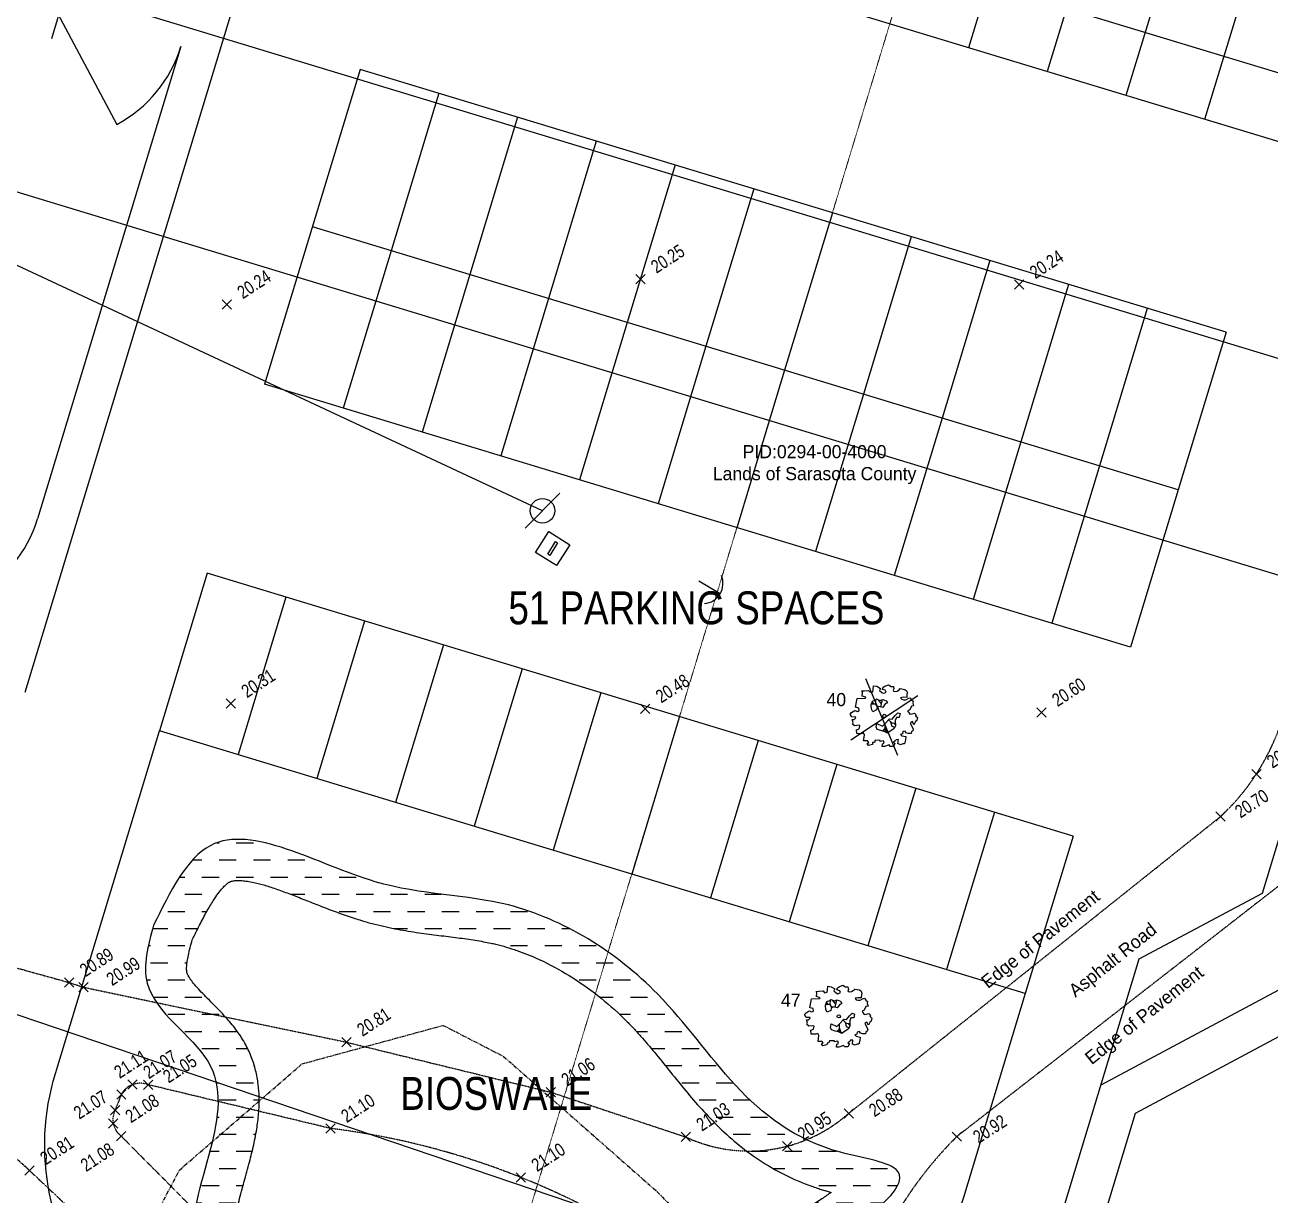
# Model space of a CAD drawing. Header units: inches. Extents: x -625442 to 34963, y -27993 to 66986.
# Drawn here: x -457358 to -455542, y 29336 to 31043 of the extents above; entities that cross this region are included whole.
import ezdxf
from ezdxf.enums import TextEntityAlignment as Align

# ---------------------------------------------------------------- set-up
doc = ezdxf.new("R2010")
doc.units = ezdxf.units.IN
doc.header["$LTSCALE"] = 0.5
doc.header["$MEASUREMENT"] = 0
for name, pattern in [('CENTERX2', [4, 2.5, -0.5, 0.5, -0.5]), ('DASHED2', [0.375, 0.25, -0.125]), ('PHANTOM', [20, 10, -2, 2, -2, 2, -2])]:
    doc.linetypes.add(name, pattern=pattern)
for name, color, linetype in [('A-ANNO-TEXT', 30, 'Continuous'), ('EDGE OF PAVEMENT', 253, 'DASHED2'), ('FEMA FLOOD ZONE', 190, 'PHANTOM'), ('GUY WIRE', 10, 'Continuous'), ('OVERHEAD WIRE', 251, 'OHE_POWER_LINE'), ('P-BELOW-LIGHT', 143, 'Continuous'), ('P-WALL', 90, 'Continuous'), ('POWER POLE WOODMARK', 2, 'Continuous'), ('SPOT ELEVATION TEXT', 252, 'Continuous'), ('TEXT', 7, 'Continuous'), ('Trees-Anno', 43, 'Continuous'), ('TreesMARK', 46, 'Continuous'), ('UTILITY HANDHOLE', 7, 'Continuous')]:
    doc.layers.add(name, color=color, linetype=linetype)
doc.layers.add('HA-Grid Line', color=104, linetype='CENTERX2', lineweight=15)
doc.styles.add('1-8T', font='Arial.ttf', dxfattribs={"width": 0.8, "height": 24})
doc.styles.add('BLDG', font='IC-Romans.shx', dxfattribs={"width": 0.8})
doc.styles.add('ROMANS', font='ROMANS.SHX', dxfattribs={"height": 0.2})
doc.styles.add('TXT', font='IC-Romans.shx')
doc.linetypes.add('OHE_POWER_LINE', pattern='A,0.43,["OE",ROMANS,S=0.07,R=0,X=0,Y=-0.036398],0.009979,-0.121091', length=0.56107)

# ---------------------------------------------------------------- blocks, each defined once
blk = doc.blocks.new('SPT10')
at = {"color": 0, "linetype": 'Continuous'}
for p, q in [((-0.354, -0.354), (0.354, 0.354)), ((0.354, -0.354), (-0.354, 0.354))]:
    blk.add_line(p, q, dxfattribs=at)
blk = doc.blocks.new('TREE11')
at = {"linetype": 'Continuous'}
for p, q in [((-0.156, 0.177), (-0.179, 0.211)), ((-0.132, 0.24), (-0.134, 0.178)), ((-0.094, 0.242), (-0.047, 0.184)), ((-0.034, 0.247), (-0.058, 0.14)), ((-0.134, 0.178), (-0.184, 0.176)), ((-0.134, 0.178), (-0.103, 0.129)), ((0.008, -0.119), (0.006, -0.244)), ((0.008, -0.167), (0.027, -0.23)), ((0.065, -0.059), (0.113, -0.104)), ((0.096, -0.089), (0.115, -0.156)), ((0.113, -0.104), (0.17, -0.108)), ((0.115, -0.156), (0.157, -0.173)), ((0.141, -0.107), (0.163, -0.133)), ((0.006, -0.194), (-0.03, -0.231)), ((0.027, -0.23), (0.058, -0.256))]:
    blk.add_line(p, q, dxfattribs=at)
for points in [[(-0.04, 0.357), (-0.015, 0.344), (0.008, 0.351), (0.028, 0.361), (0.015, 0.389), (-0.027, 0.402), (-0.019, 0.434), (0.006, 0.451), (0.063, 0.474), (0.102, 0.449), (0.138, 0.447), (0.147, 0.41), (0.136, 0.393), (0.141, 0.378), (0.17, 0.37), (0.196, 0.378), (0.22, 0.391), (0.243, 0.415), (0.313, 0.402), (0.339, 0.381), (0.35, 0.351), (0.344, 0.329), (0.34, 0.28), (0.289, 0.282), (0.248, 0.275), (0.265, 0.252), (0.293, 0.244), (0.328, 0.244), (0.361, 0.265), (0.39, 0.275), (0.412, 0.246), (0.437, 0.224), (0.433, 0.195), (0.446, 0.154), (0.413, 0.148), (0.388, 0.092), (0.354, 0.079), (0.368, 0.058), (0.388, 0.027), (0.422, 0.031), (0.457, 0.043), (0.483, 0.016), (0.474, 0.001), (0.503, -0.026), (0.494, -0.071), (0.476, -0.084), (0.45, -0.136), (0.429, -0.087), (0.398, -0.104), (0.399, -0.119), (0.44, -0.196), (0.432, -0.226), (0.411, -0.238), (0.409, -0.268), (0.363, -0.268), (0.329, -0.255), (0.315, -0.23), (0.28, -0.238), (0.276, -0.273), (0.246, -0.282), (0.266, -0.303), (0.327, -0.315), (0.32, -0.365), (0.306, -0.423), (0.28, -0.423), (0.248, -0.44), (0.207, -0.421), (0.216, -0.36), (0.179, -0.362), (0.166, -0.381), (0.14, -0.4), (0.162, -0.419), (0.138, -0.464), (0.091, -0.464), (0.072, -0.441), (0.001, -0.467), (-0.033, -0.467), (-0.028, -0.422), (-0.003, -0.413), (-0.014, -0.379), (-0.063, -0.389), (-0.062, -0.374), (-0.141, -0.37), (-0.149, -0.404), (-0.177, -0.406), (-0.18, -0.435), (-0.24, -0.45), (-0.26, -0.42), (-0.236, -0.405), (-0.254, -0.38), (-0.315, -0.38), (-0.303, -0.291), (-0.316, -0.259), (-0.349, -0.272), (-0.418, -0.27), (-0.422, -0.212), (-0.383, -0.196), (-0.372, -0.151), (-0.384, -0.142), (-0.455, -0.151), (-0.484, -0.125), (-0.473, -0.106), (-0.49, -0.053), (-0.458, -0.053), (-0.439, -0.033), (-0.432, -0.017), (-0.493, -0.016), (-0.518, 0.028), (-0.497, 0.053), (-0.45, 0.082), (-0.409, 0.069), (-0.382, 0.08), (-0.388, 0.119), (-0.437, 0.131), (-0.412, 0.266), (-0.287, 0.27), (-0.282, 0.283), (-0.337, 0.3), (-0.331, 0.357), (-0.341, 0.379), (-0.305, 0.383), (-0.238, 0.387), (-0.216, 0.358), (-0.176, 0.368), (-0.17, 0.404), (-0.164, 0.459), (-0.113, 0.45), (-0.059, 0.418), (-0.073, 0.387)], [(-0.118, 0.258), (-0.067, 0.236), (-0.022, 0.249), (0.027, 0.23), (0.047, 0.196), (0.015, 0.181), (-0.022, 0.128), (-0.087, 0.145), (-0.114, 0.117), (-0.121, 0.09), (-0.174, 0.064), (-0.194, 0.1), (-0.201, 0.17), (-0.18, 0.224), (-0.136, 0.243)], [(0.014, -0.114), (0.079, -0.044), (0.118, -0.048), (0.163, 0.008), (0.206, 0.048), (0.241, 0.034), (0.227, -0.023), (0.185, -0.025), (0.166, -0.07), (0.171, -0.149), (0.145, -0.196), (0.088, -0.232), (0.048, -0.263), (-0.004, -0.237), (-0.053, -0.224), (-0.108, -0.207), (-0.126, -0.167), (-0.115, -0.115), (-0.029, -0.154)]]:
    blk.add_lwpolyline(points, close=True, dxfattribs=at)
blk.add_circle((0, 0), 0.0248, dxfattribs=at)
blk = doc.blocks.new('SPT83')
at = {"color": 0, "linetype": 'Continuous'}
for points in [[(-0.5, 0.5), (0.5, 0.5), (0.5, -0.5), (-0.5, -0.5)], [(-0.3, 0.05), (0.3, 0.05), (0.3, -0.05), (-0.3, -0.05)]]:
    blk.add_lwpolyline(points, close=True, dxfattribs=at)
blk = doc.blocks.new('SPT28')
at = {"color": 0, "linetype": 'Continuous'}
blk.add_line((0.53, 0.53), (-0.53, -0.53), dxfattribs=at)
blk.add_circle((0, 0), 0.375, dxfattribs=at)
blk = doc.blocks.new('SPT51')
at = {"color": 0, "linetype": 'Continuous'}
blk.add_line((0, 0), (0, 0.375), dxfattribs=at)
blk.add_arc((0, 0.3125), 0.3125, 216.8699, 323.1301, dxfattribs=at)

msp = doc.modelspace()

# ---------------------------------------------------------------- hatches: boundary and pattern name
at = {"layer": 'P-BELOW-LIGHT'}
h = msp.add_hatch(dxfattribs=at)
h.set_pattern_fill('DASH', color=256, scale=200)
h.set_pattern_definition([(0, (-120000, 3e-11), (25, 25), [25, -25])])
edge = h.paths.add_edge_path()
edge.add_spline(control_points=[(-457170.56836, 29729.81842), (-457146.56831, 29778.82261), (-457081.347, 29911.99385), (-456857.61874, 29770.98398), (-456633.84483, 29777.2323), (-456386.77961, 29622.68484), (-456291.99133, 29408.89349), (-456028.21545, 29376.17695), (-456273.28014, 29194.04172), (-456466.66743, 29160.69886), (-456717.58272, 29085.94829), (-456942.85079, 28904.00482), (-457210.65973, 29232.87043), (-457008.64957, 29506.36059), (-457200.24122, 29620.89458), (-457178.59702, 29700.34663), (-457170.56836, 29729.81842)], knot_values=[0, 0, 0, 0, 143.0454498023, 388.7328894127, 585.97308864, 839.2836148373, 1192.1490425106, 1280.4278746505, 1431.3101250772, 1751.9598530206, 2031.4268488815, 2184.8548460423, 2537.7272917897, 2821.5386316124, 2965.7519477492, 3050.7900562626, 3050.7900562626, 3050.7900562626, 3050.7900562626], degree=3, periodic=0)
edge = h.paths.add_edge_path(flags=16)
edge.add_spline(control_points=[(-457114.17018, 29708.55811), (-457114.17987, 29708.5223), (-457114.18956, 29708.4865), (-457115.30679, 29704.35599), (-457116.34718, 29700.44057), (-457118.21817, 29693.0171), (-457119.04845, 29689.50911), (-457120.44344, 29682.9752), (-457121.00755, 29679.94964), (-457121.84803, 29674.4758), (-457122.12368, 29672.02863), (-457122.36567, 29668.57295), (-457122.40858, 29667.36464), (-457122.41519, 29665.23631), (-457122.37901, 29664.31665), (-457122.26141, 29662.76375), (-457122.18032, 29662.13086), (-457122.05332, 29661.37418), (-457122.01009, 29661.15381), (-457121.9469, 29660.86579), (-457121.9261, 29660.77686), (-457121.88545, 29660.61204), (-457121.86663, 29660.53985), (-457121.8109, 29660.33703), (-457121.77058, 29660.20003), (-457121.5769, 29659.59104), (-457121.35795, 29658.99476), (-457120.61746, 29657.32396), (-457120.03596, 29656.17125), (-457118.4395, 29653.44589), (-457117.42502, 29651.87513), (-457114.65371, 29647.98423), (-457112.77877, 29645.57661), (-457108.40221, 29640.37187), (-457105.90221, 29637.57516), (-457100.3893, 29631.66878), (-457097.37717, 29628.55898), (-457090.96594, 29622.04888), (-457087.5671, 29618.6485), (-457080.50582, 29611.53019), (-457076.84325, 29607.81243), (-457069.37356, 29599.98185), (-457065.56577, 29595.86938), (-457059.2172, 29588.58816), (-457056.68165, 29585.56748), (-457051.6481, 29579.23552), (-457049.14978, 29575.92414), (-457045.47616, 29570.68843), (-457044.26409, 29568.89834), (-457042.47225, 29566.13916), (-457041.87936, 29565.20709), (-457040.70381, 29563.31714), (-457040.11939, 29562.3562), (-457038.83606, 29560.19516), (-457038.14304, 29558.99304), (-457033.8657, 29551.34736), (-457030.75712, 29544.74322), (-457025.52983, 29531.39462), (-457023.41087, 29524.65224), (-457020.08159, 29511.2138), (-457018.86993, 29504.51874), (-457017.21295, 29491.30172), (-457016.76636, 29484.77951), (-457016.44442, 29470.38312), (-457016.7355, 29462.57265), (-457017.98051, 29447.31383), (-457018.93431, 29439.86349), (-457021.54945, 29423.62242), (-457023.32163, 29414.90794), (-457027.21844, 29397.83974), (-457029.34434, 29389.48526), (-457034.14227, 29371.42112), (-457036.83867, 29361.77406), (-457042.03402, 29342.84639), (-457044.53322, 29333.56658), (-457049.02989, 29315.39508), (-457051.02691, 29306.50474), (-457053.74007, 29291.99802), (-457054.66214, 29286.26013), (-457056.10722, 29275.00235), (-457056.63031, 29269.4829), (-457057.08214, 29261.36711), (-457057.17739, 29258.68892), (-457057.23367, 29254.71027), (-457057.238, 29253.39048), (-457057.21723, 29250.76322), (-457057.19218, 29249.45944), (-457057.08697, 29246.03017), (-457056.98272, 29243.89644), (-457056.23119, 29232.64582), (-457054.91501, 29223.25683), (-457050.90967, 29204.21669), (-457048.2209, 29194.56703), (-457041.58536, 29175.35092), (-457037.63907, 29165.78507), (-457028.65995, 29147.07875), (-457023.62734, 29137.93849), (-457012.6922, 29120.41222), (-457006.7896, 29112.02642), (-456994.37442, 29096.31972), (-456987.86153, 29088.99937), (-456976.84682, 29078.01178), (-456972.43163, 29073.95796), (-456963.57415, 29066.49119), (-456959.13191, 29063.07849), (-456950.33093, 29056.94489), (-456945.97243, 29054.22435), (-456937.45656, 29049.50074), (-456933.29979, 29047.49804), (-456925.29989, 29044.19899), (-456921.45792, 29042.90269), (-456915.42548, 29041.29507), (-456913.12203, 29040.79768), (-456908.68976, 29040.05623), (-456906.5611, 29039.81196), (-456902.46548, 29039.54991), (-456900.49856, 29039.53182), (-456897.64289, 29039.65901), (-456896.70661, 29039.72721), (-456895.3054, 29039.86893), (-456894.83451, 29039.92354), (-456893.72387, 29040.06896), (-456893.08055, 29040.16527), (-456891.54814, 29040.42399), (-456890.64662, 29040.59768), (-456887.44786, 29041.29185), (-456884.99755, 29041.95393), (-456879.01032, 29043.89754), (-456875.35965, 29045.29969), (-456867.52318, 29048.75309), (-456863.33925, 29050.80341), (-456853.54934, 29056.01368), (-456847.83518, 29059.31817), (-456835.85007, 29066.61784), (-456829.57923, 29070.61167), (-456816.52274, 29079.05374), (-456809.73688, 29083.50159), (-456799.03433, 29090.40254), (-456795.31391, 29092.78166), (-456789.61786, 29096.36325), (-456787.6999, 29097.55925), (-456783.82392, 29099.95083), (-456781.86036, 29101.14943), (-456774.62961, 29105.5101), (-456769.34258, 29108.59815), (-456738.13448, 29126.27317), (-456711.85761, 29138.92139), (-456659.45407, 29161.03698), (-456633.32505, 29170.50598), (-456589.13427, 29184.81081), (-456570.84121, 29190.20319), (-456544.00988, 29197.60236), (-456535.16751, 29199.95373), (-456522.08565, 29203.33544), (-456517.75532, 29204.43844), (-456509.16028, 29206.6004), (-456504.89286, 29207.65987), (-456486.5047, 29212.17858), (-456472.82647, 29215.42357), (-456446.16495, 29221.87297), (-456433.18199, 29225.07718), (-456407.53921, 29231.86129), (-456394.87846, 29235.44031), (-456369.41866, 29243.39227), (-456356.61763, 29247.76456), (-456330.37207, 29257.75058), (-456316.92568, 29263.36462), (-456288.90332, 29276.31821), (-456274.32668, 29283.65864), (-456251.71889, 29296.10586), (-456244.29226, 29300.34793), (-456232.86286, 29307.12289), (-456229.00483, 29309.44984), (-456221.18762, 29314.24747), (-456217.22425, 29316.72011), (-456207.39951, 29322.96158), (-456201.52853, 29326.79065), (-456191.08216, 29333.82329), (-456186.46602, 29337.01336), (-456182.00904, 29340.18921)], knot_values=[1393.7014180385, 1393.7014180385, 1393.7014180385, 1393.7014180385, 1393.808663903, 1393.808663903, 1406.0799249046, 1406.0799249046, 1418.3511859061, 1418.3511859061, 1430.6224469077, 1430.6224469077, 1442.8937079093, 1442.8937079093, 1450.7139118924, 1450.7139118924, 1458.5341158756, 1458.5341158756, 1466.3543198587, 1466.3543198587, 1470.2644218503, 1470.2644218503, 1472.2194728461, 1472.2194728461, 1474.1745238418, 1474.1745238418, 1477.1891353179, 1477.1891353179, 1486.2306431844, 1486.2306431844, 1497.3645839425, 1497.3645839425, 1508.4985247007, 1508.4985247007, 1522.244830723, 1522.244830723, 1535.9911367454, 1535.9911367454, 1549.7374427678, 1549.7374427678, 1563.4837487901, 1563.4837487901, 1577.2300548125, 1577.2300548125, 1590.9763608348, 1590.9763608348, 1600.0924901785, 1600.0924901785, 1609.2086195221, 1609.2086195221, 1613.7666841939, 1613.7666841939, 1616.0457165298, 1616.0457165298, 1618.3247488657, 1618.3247488657, 1621.1478247736, 1621.1478247736, 1636.1935515682, 1636.1935515682, 1651.2392783627, 1651.2392783627, 1666.2850051573, 1666.2850051573, 1681.3307319518, 1681.3307319518, 1700.090613224, 1700.090613224, 1718.8504944961, 1718.8504944961, 1741.8543388189, 1741.8543388189, 1764.8581831417, 1764.8581831417, 1792.46707467, 1792.46707467, 1820.0759661983, 1820.0759661983, 1847.6848577266, 1847.6848577266, 1866.2877441365, 1866.2877441365, 1884.8906305463, 1884.8906305463, 1894.1920737512, 1894.1920737512, 1898.8427953537, 1898.8427953537, 1903.4935169561, 1903.4935169561, 1910.9871393202, 1910.9871393202, 1942.7123749153, 1942.7123749153, 1974.4376105104, 1974.4376105104, 2006.1628461054, 2006.1628461054, 2037.8880817005, 2037.8880817005, 2069.6133172956, 2069.6133172956, 2101.3385528906, 2101.3385528906, 2122.0585816787, 2122.0585816787, 2142.7786104668, 2142.7786104668, 2163.4986392548, 2163.4986392548, 2184.2186680429, 2184.2186680429, 2204.938696831, 2204.938696831, 2218.5136130232, 2218.5136130232, 2232.0885292155, 2232.0885292155, 2245.6634454077, 2245.6634454077, 2252.4509035038, 2252.4509035038, 2255.9576315073, 2255.9576315073, 2260.5201201915, 2260.5201201915, 2266.5527499153, 2266.5527499153, 2281.2178512738, 2281.2178512738, 2299.8434215568, 2299.8434215568, 2318.4689918399, 2318.4689918399, 2341.2072432224, 2341.2072432224, 2363.9454946049, 2363.9454946049, 2386.6837459875, 2386.6837459875, 2398.4423374353, 2398.4423374353, 2404.3216331593, 2404.3216331593, 2410.2009288832, 2410.2009288832, 2425.971275402, 2425.971275402, 2503.0130044479, 2503.0130044479, 2580.0547334938, 2580.0547334938, 2635.7641118159, 2635.7641118159, 2663.6188009769, 2663.6188009769, 2677.5461455575, 2677.5461455575, 2691.473490138, 2691.473490138, 2738.1735549254, 2738.1735549254, 2784.8736197127, 2784.8736197127, 2831.5736845001, 2831.5736845001, 2878.2737492875, 2878.2737492875, 2924.9738140749, 2924.9738140749, 2971.6738788623, 2971.6738788623, 2993.7357284591, 2993.7357284591, 3004.7666532575, 3004.7666532575, 3015.7975780559, 3015.7975780559, 3032.0939415133, 3032.0939415133, 3045.4124440081, 3045.4124440081, 3045.4124440081, 3045.4124440081], degree=3, periodic=0)
edge.add_spline(control_points=[(-456182.00904, 29340.18921), (-456182.97791, 29340.44937), (-456183.95299, 29340.71498), (-456186.04169, 29341.293), (-456187.14987, 29341.6051), (-456189.99103, 29342.41922), (-456191.71796, 29342.92752), (-456195.73784, 29344.14211), (-456198.02271, 29344.85673), (-456203.25555, 29346.54898), (-456206.19058, 29347.53973), (-456223.66636, 29353.68658), (-456237.456, 29359.58835), (-456263.49676, 29372.67592), (-456275.74607, 29379.86004), (-456298.78805, 29395.17325), (-456309.58072, 29403.3003), (-456329.88234, 29420.15214), (-456339.39257, 29428.87593), (-456357.37091, 29446.61603), (-456365.84035, 29455.63241), (-456382.00435, 29473.70776), (-456389.69972, 29482.7672), (-456404.57526, 29500.72313), (-456411.75574, 29509.61997), (-456425.83742, 29527.0754), (-456432.73858, 29535.63403), (-456446.47015, 29552.26134), (-456453.30022, 29560.32978), (-456463.63224, 29571.97128), (-456467.09059, 29575.77515), (-456472.31656, 29581.35682), (-456474.06496, 29583.1967), (-456477.5774, 29586.83383), (-456479.3394, 29588.62873), (-456483.71225, 29593.00839), (-456486.34059, 29595.57765), (-456501.1786, 29609.73443), (-456514.12509, 29620.79906), (-456541.14283, 29641.41322), (-456555.214, 29650.96258), (-456584.03243, 29668.17266), (-456598.77941, 29675.83278), (-456623.89984, 29686.92306), (-456634.21908, 29690.92969), (-456649.65425, 29696.08546), (-456654.79204, 29697.66184), (-456662.47356, 29699.80678), (-456665.02987, 29700.48517), (-456668.9153, 29701.462), (-456670.25608, 29701.7893), (-456673.95432, 29702.66639), (-456676.32663, 29703.20073), (-456682.18777, 29704.4572), (-456685.70323, 29705.15693), (-456697.22604, 29707.29987), (-456705.4529, 29708.60066), (-456722.50939, 29711.02209), (-456731.33845, 29712.14248), (-456749.61847, 29714.41209), (-456759.06925, 29715.56141), (-456778.59053, 29718.13367), (-456788.66118, 29719.55696), (-456809.39868, 29722.95073), (-456820.06575, 29724.9218), (-456836.47449, 29728.5051), (-456842.01184, 29729.80404), (-456850.4123, 29731.93595), (-456853.22817, 29732.67716), (-456858.88998, 29734.2251), (-456861.7384, 29735.03258), (-456866.37866, 29736.39798), (-456868.15439, 29736.93234), (-456873.13251, 29738.46099), (-456876.31931, 29739.47551), (-456887.43393, 29743.12088), (-456895.24807, 29745.87651), (-456910.61213, 29751.52551), (-456918.16198, 29754.41916), (-456932.97783, 29760.19655), (-456940.24382, 29763.08039), (-456954.44784, 29768.69548), (-456961.38595, 29771.42669), (-456974.86488, 29776.59792), (-456981.40588, 29779.03774), (-456993.99237, 29783.49502), (-457000.03807, 29785.512), (-457011.50097, 29789.0099), (-457016.91814, 29790.48981), (-457025.31962, 29792.4568), (-457028.52146, 29793.1106), (-457034.50001, 29794.13817), (-457037.27634, 29794.51168), (-457042.34567, 29794.99954), (-457044.63791, 29795.11379), (-457048.69949, 29795.13448), (-457050.4677, 29795.04136), (-457053.01099, 29794.77606), (-457053.9238, 29794.63862), (-457055.5343, 29794.33031), (-457056.23197, 29794.15973), (-457057.45737, 29793.80406), (-457057.98528, 29793.61928), (-457058.69788, 29793.33242), (-457058.92234, 29793.23501), (-457059.24622, 29793.08458), (-457059.35206, 29793.0337), (-457059.56062, 29792.93005), (-457059.66109, 29792.87848), (-457059.99449, 29792.70159), (-457060.24802, 29792.5589), (-457060.93431, 29792.145), (-457061.39702, 29791.84468), (-457062.88063, 29790.7936), (-457064.04156, 29789.87471), (-457066.68833, 29787.47847), (-457068.17251, 29786.00191), (-457071.81002, 29781.99655), (-457074.03348, 29779.29074), (-457078.69896, 29773.02918), (-457081.14096, 29769.47524), (-457086.8317, 29760.57406), (-457090.11764, 29755.00353), (-457096.79828, 29742.96931), (-457100.19427, 29736.50633), (-457107.09107, 29722.94823), (-457110.59253, 29715.85323), (-457114.17018, 29708.55811)], knot_values=[5.0207951105, 5.0207951105, 5.0207951105, 5.0207951105, 7.1672993725, 7.1672993725, 9.6124952811, 9.6124952811, 13.4595306582, 13.4595306582, 18.6202522706, 18.6202522706, 25.3734119279, 25.3734119279, 59.259563388, 59.259563388, 93.1457148482, 93.1457148482, 127.0318663083, 127.0318663083, 160.9180177684, 160.9180177684, 194.8041692285, 194.8041692285, 228.6903206887, 228.6903206887, 262.5764721488, 262.5764721488, 296.4626236089, 296.4626236089, 330.348775069, 330.348775069, 347.2918507991, 347.2918507991, 355.7633886641, 355.7633886641, 364.2349265292, 364.2349265292, 376.5319724089, 376.5319724089, 432.6915952081, 432.6915952081, 488.8512180074, 488.8512180074, 545.0108408066, 545.0108408066, 583.849838215, 583.849838215, 603.2693369192, 603.2693369192, 612.9790862713, 612.9790862713, 618.0584071, 618.0584071, 626.9075598184, 626.9075598184, 639.6989289106, 639.6989289106, 668.1877781221, 668.1877781221, 696.6766273336, 696.6766273336, 725.1654765452, 725.1654765452, 753.6543257567, 753.6543257567, 782.1431749682, 782.1431749682, 796.387599574, 796.387599574, 803.5098118768, 803.5098118768, 810.6320241797, 810.6320241797, 815.0752899986, 815.0752899986, 823.1362843534, 823.1362843534, 843.3814335314, 843.3814335314, 863.6265827094, 863.6265827094, 883.8717318875, 883.8717318875, 904.1168810655, 904.1168810655, 924.3620302435, 924.3620302435, 944.6071794215, 944.6071794215, 964.8523285995, 964.8523285995, 978.5096104582, 978.5096104582, 992.1668923168, 992.1668923168, 1005.8241741755, 1005.8241741755, 1019.4814560341, 1019.4814560341, 1028.8162238877, 1028.8162238877, 1038.1509917414, 1038.1509917414, 1047.485759595, 1047.485759595, 1052.1531435219, 1052.1531435219, 1054.4868354853, 1054.4868354853, 1056.8205274487, 1056.8205274487, 1061.7978327799, 1061.7978327799, 1068.9626165803, 1068.9626165803, 1082.2546183603, 1082.2546183603, 1095.5466201404, 1095.5466201404, 1112.4714861827, 1112.4714861827, 1129.396352225, 1129.396352225, 1150.9480053393, 1150.9480053393, 1172.4996584535, 1172.4996584535, 1194.0513115677, 1194.0513115677, 1194.0513115677, 1194.0513115677], degree=3, periodic=0)

# ---------------------------------------------------------------- linework, layer by layer
at = {"layer": 'DEFPOINTS'}
for p, q in [((-448337.03464, 28789.57021), (-463290.05203, 33328.41142)), ((-448364.91824, 28697.70888), (-463317.93563, 33236.55009)), ((-448450.78833, 28407.69444), (-463403.80572, 32946.53565)), ((-448536.65843, 28117.67999), (-463489.67582, 32656.5212)), ((-455544.08856, 28980.92819), (-463032.09318, 31516.63423))]:
    msp.add_line(p, q, dxfattribs=at)
for points, knots in [([(-457114.17018, 29708.55811), (-457110.59253, 29715.85323), (-457107.09107, 29722.94823), (-457100.19427, 29736.50633), (-457096.79828, 29742.96931), (-457090.11764, 29755.00353), (-457086.8317, 29760.57406), (-457081.14096, 29769.47524), (-457078.69896, 29773.02918), (-457074.03348, 29779.29074), (-457071.81002, 29781.99655), (-457068.17251, 29786.00191), (-457066.68833, 29787.47847), (-457064.04156, 29789.87471), (-457062.88063, 29790.7936), (-457061.39702, 29791.84468), (-457060.93431, 29792.145), (-457060.24802, 29792.5589), (-457059.99449, 29792.70159), (-457059.66109, 29792.87848), (-457059.56062, 29792.93005), (-457059.35206, 29793.0337), (-457059.24622, 29793.08458), (-457058.92234, 29793.23501), (-457058.69788, 29793.33242), (-457057.98528, 29793.61928), (-457057.45737, 29793.80406), (-457056.23197, 29794.15973), (-457055.5343, 29794.33031), (-457053.9238, 29794.63862), (-457053.01099, 29794.77606), (-457050.4677, 29795.04136), (-457048.69949, 29795.13448), (-457044.63791, 29795.11379), (-457042.34567, 29794.99954), (-457037.27634, 29794.51168), (-457034.50001, 29794.13817), (-457028.52146, 29793.1106), (-457025.31962, 29792.4568), (-457016.91814, 29790.48981), (-457011.50097, 29789.0099), (-457000.03807, 29785.512), (-456993.99237, 29783.49502), (-456981.40588, 29779.03774), (-456974.86488, 29776.59792), (-456961.38595, 29771.42669), (-456954.44784, 29768.69548), (-456940.24382, 29763.08039), (-456932.97783, 29760.19655), (-456918.16198, 29754.41916), (-456910.61213, 29751.52551), (-456895.24807, 29745.87651), (-456887.43393, 29743.12088), (-456876.31931, 29739.47551), (-456873.13251, 29738.46099), (-456868.15439, 29736.93234), (-456866.37866, 29736.39798), (-456861.7384, 29735.03258), (-456858.88998, 29734.2251), (-456853.22817, 29732.67716), (-456850.4123, 29731.93595), (-456842.01184, 29729.80404), (-456836.47449, 29728.5051), (-456820.06575, 29724.9218), (-456809.39868, 29722.95073), (-456788.66118, 29719.55696), (-456778.59053, 29718.13367), (-456759.06925, 29715.56141), (-456749.61847, 29714.41209), (-456731.33845, 29712.14248), (-456722.50939, 29711.02209), (-456705.4529, 29708.60066), (-456697.22604, 29707.29987), (-456685.70323, 29705.15693), (-456682.18777, 29704.4572), (-456676.32663, 29703.20073), (-456673.95432, 29702.66639), (-456670.25608, 29701.7893), (-456668.9153, 29701.462), (-456665.02987, 29700.48517), (-456662.47356, 29699.80678), (-456654.79204, 29697.66184), (-456649.65425, 29696.08546), (-456634.21908, 29690.92969), (-456623.89984, 29686.92306), (-456598.77941, 29675.83278), (-456584.03243, 29668.17266), (-456555.214, 29650.96258), (-456541.14283, 29641.41322), (-456514.12509, 29620.79906), (-456501.1786, 29609.73443), (-456486.34059, 29595.57765), (-456483.71225, 29593.00839), (-456479.3394, 29588.62873), (-456477.5774, 29586.83383), (-456474.06496, 29583.1967), (-456472.31656, 29581.35682), (-456467.09059, 29575.77515), (-456463.63224, 29571.97128), (-456453.30022, 29560.32978), (-456446.47015, 29552.26134), (-456432.73858, 29535.63403), (-456425.83742, 29527.0754), (-456411.75574, 29509.61997), (-456404.57526, 29500.72313), (-456389.69972, 29482.7672), (-456382.00435, 29473.70776), (-456365.84035, 29455.63241), (-456357.37091, 29446.61603), (-456339.39257, 29428.87593), (-456329.88234, 29420.15214), (-456309.58072, 29403.3003), (-456298.78805, 29395.17325), (-456275.74607, 29379.86004), (-456263.49676, 29372.67592), (-456237.456, 29359.58835), (-456223.66636, 29353.68658), (-456206.19058, 29347.53973), (-456203.25555, 29346.54898), (-456198.02271, 29344.85673), (-456195.73784, 29344.14211), (-456191.71796, 29342.92752), (-456189.99103, 29342.41922), (-456187.14987, 29341.6051), (-456186.04169, 29341.293), (-456183.95299, 29340.71498), (-456182.97791, 29340.44937), (-456182.00904, 29340.18921)], [5.0207951105, 5.0207951105, 5.0207951105, 5.0207951105, 26.5724482247, 26.5724482247, 48.124101339, 48.124101339, 69.6757544532, 69.6757544532, 86.6006204956, 86.6006204956, 103.5254865379, 103.5254865379, 116.8174883179, 116.8174883179, 130.1094900979, 130.1094900979, 137.2742738983, 137.2742738983, 142.2515792296, 142.2515792296, 144.585271193, 144.585271193, 146.9189631564, 146.9189631564, 151.5863470832, 151.5863470832, 160.9211149369, 160.9211149369, 170.2558827905, 170.2558827905, 179.5906506441, 179.5906506441, 193.2479325028, 193.2479325028, 206.9052143614, 206.9052143614, 220.5624962201, 220.5624962201, 234.2197780787, 234.2197780787, 254.4649272567, 254.4649272567, 274.7100764348, 274.7100764348, 294.9552256128, 294.9552256128, 315.2003747908, 315.2003747908, 335.4455239688, 335.4455239688, 355.6906731468, 355.6906731468, 375.9358223248, 375.9358223248, 383.9968166797, 383.9968166797, 388.4400824985, 388.4400824985, 395.5622948014, 395.5622948014, 402.6845071043, 402.6845071043, 416.92893171, 416.92893171, 445.4177809216, 445.4177809216, 473.9066301331, 473.9066301331, 502.3954793446, 502.3954793446, 530.8843285561, 530.8843285561, 559.3731777676, 559.3731777676, 572.1645468599, 572.1645468599, 581.0136995782, 581.0136995782, 586.093020407, 586.093020407, 595.8027697591, 595.8027697591, 615.2222684632, 615.2222684632, 654.0612658716, 654.0612658716, 710.2208886709, 710.2208886709, 766.3805114701, 766.3805114701, 822.5401342694, 822.5401342694, 834.8371801491, 834.8371801491, 843.3087180141, 843.3087180141, 851.7802558791, 851.7802558791, 868.7233316092, 868.7233316092, 902.6094830693, 902.6094830693, 936.4956345295, 936.4956345295, 970.3817859896, 970.3817859896, 1004.2679374497, 1004.2679374497, 1038.1540889098, 1038.1540889098, 1072.04024037, 1072.04024037, 1105.9263918301, 1105.9263918301, 1139.8125432902, 1139.8125432902, 1173.6986947503, 1173.6986947503, 1180.4518544077, 1180.4518544077, 1185.61257602, 1185.61257602, 1189.4596113971, 1189.4596113971, 1191.9048073057, 1191.9048073057, 1194.0513115677, 1194.0513115677, 1194.0513115677, 1194.0513115677]), ([(-456182.00904, 29340.18921), (-456186.46602, 29337.01336), (-456191.08216, 29333.82329), (-456201.52853, 29326.79065), (-456207.39951, 29322.96158), (-456217.22425, 29316.72011), (-456221.18762, 29314.24747), (-456229.00483, 29309.44984), (-456232.86286, 29307.12289), (-456244.29226, 29300.34793), (-456251.71889, 29296.10586), (-456274.32668, 29283.65864), (-456288.90332, 29276.31821), (-456316.92568, 29263.36462), (-456330.37207, 29257.75058), (-456356.61763, 29247.76456), (-456369.41866, 29243.39227), (-456394.87846, 29235.44031), (-456407.53921, 29231.86129), (-456433.18199, 29225.07718), (-456446.16495, 29221.87297), (-456472.82647, 29215.42357), (-456486.5047, 29212.17858), (-456504.89286, 29207.65987), (-456509.16028, 29206.6004), (-456517.75532, 29204.43844), (-456522.08565, 29203.33544), (-456535.16751, 29199.95373), (-456544.00988, 29197.60236), (-456570.84121, 29190.20319), (-456589.13427, 29184.81081), (-456633.32505, 29170.50598), (-456659.45407, 29161.03698), (-456711.85761, 29138.92139), (-456738.13448, 29126.27317), (-456769.34258, 29108.59815), (-456774.62961, 29105.5101), (-456781.86036, 29101.14943), (-456783.82392, 29099.95083), (-456787.6999, 29097.55925), (-456789.61786, 29096.36325), (-456795.31391, 29092.78166), (-456799.03433, 29090.40254), (-456809.73688, 29083.50159), (-456816.52274, 29079.05374), (-456829.57923, 29070.61167), (-456835.85007, 29066.61784), (-456847.83518, 29059.31817), (-456853.54934, 29056.01368), (-456863.33925, 29050.80341), (-456867.52318, 29048.75309), (-456875.35965, 29045.29969), (-456879.01032, 29043.89754), (-456884.99755, 29041.95393), (-456887.44786, 29041.29185), (-456890.64662, 29040.59768), (-456891.54814, 29040.42399), (-456893.08055, 29040.16527), (-456893.72387, 29040.06896), (-456894.83451, 29039.92354), (-456895.3054, 29039.86893), (-456896.70661, 29039.72721), (-456897.64289, 29039.65901), (-456900.49856, 29039.53182), (-456902.46548, 29039.54991), (-456906.5611, 29039.81196), (-456908.68976, 29040.05623), (-456913.12203, 29040.79768), (-456915.42548, 29041.29507), (-456921.45792, 29042.90269), (-456925.29989, 29044.19899), (-456933.29979, 29047.49804), (-456937.45656, 29049.50074), (-456945.97243, 29054.22435), (-456950.33093, 29056.94489), (-456959.13191, 29063.07849), (-456963.57415, 29066.49119), (-456972.43163, 29073.95796), (-456976.84682, 29078.01178), (-456987.86153, 29088.99937), (-456994.37442, 29096.31972), (-457006.7896, 29112.02642), (-457012.6922, 29120.41222), (-457023.62734, 29137.93849), (-457028.65995, 29147.07875), (-457037.63907, 29165.78507), (-457041.58536, 29175.35092), (-457048.2209, 29194.56703), (-457050.90967, 29204.21669), (-457054.91501, 29223.25683), (-457056.23119, 29232.64582), (-457056.98272, 29243.89644), (-457057.08697, 29246.03017), (-457057.19218, 29249.45944), (-457057.21723, 29250.76322), (-457057.238, 29253.39048), (-457057.23367, 29254.71027), (-457057.17739, 29258.68892), (-457057.08214, 29261.36711), (-457056.63031, 29269.4829), (-457056.10722, 29275.00235), (-457054.66214, 29286.26013), (-457053.74007, 29291.99802), (-457051.02691, 29306.50474), (-457049.02989, 29315.39508), (-457044.53322, 29333.56658), (-457042.03402, 29342.84639), (-457036.83867, 29361.77406), (-457034.14227, 29371.42112), (-457029.34434, 29389.48526), (-457027.21844, 29397.83974), (-457023.32163, 29414.90794), (-457021.54945, 29423.62242), (-457018.93431, 29439.86349), (-457017.98051, 29447.31383), (-457016.7355, 29462.57265), (-457016.44442, 29470.38312), (-457016.76636, 29484.77951), (-457017.21295, 29491.30172), (-457018.86993, 29504.51874), (-457020.08159, 29511.2138), (-457023.41087, 29524.65224), (-457025.52983, 29531.39462), (-457030.75712, 29544.74322), (-457033.8657, 29551.34736), (-457038.14304, 29558.99304), (-457038.83606, 29560.19516), (-457040.11939, 29562.3562), (-457040.70381, 29563.31714), (-457041.87936, 29565.20709), (-457042.47225, 29566.13916), (-457044.26409, 29568.89834), (-457045.47616, 29570.68843), (-457049.14978, 29575.92414), (-457051.6481, 29579.23552), (-457056.68165, 29585.56748), (-457059.2172, 29588.58816), (-457065.56577, 29595.86938), (-457069.37356, 29599.98185), (-457076.84325, 29607.81243), (-457080.50582, 29611.53019), (-457087.5671, 29618.6485), (-457090.96594, 29622.04888), (-457097.37717, 29628.55898), (-457100.3893, 29631.66878), (-457105.90221, 29637.57516), (-457108.40221, 29640.37187), (-457112.77877, 29645.57661), (-457114.65371, 29647.98423), (-457117.42502, 29651.87513), (-457118.4395, 29653.44589), (-457120.03596, 29656.17125), (-457120.61746, 29657.32396), (-457121.35795, 29658.99476), (-457121.5769, 29659.59104), (-457121.77058, 29660.20003), (-457121.8109, 29660.33703), (-457121.86663, 29660.53985), (-457121.88545, 29660.61204), (-457121.9261, 29660.77686), (-457121.9469, 29660.86579), (-457122.01009, 29661.15381), (-457122.05332, 29661.37418), (-457122.18032, 29662.13086), (-457122.26141, 29662.76375), (-457122.37901, 29664.31665), (-457122.41519, 29665.23631), (-457122.40858, 29667.36464), (-457122.36567, 29668.57295), (-457122.12368, 29672.02863), (-457121.84803, 29674.4758), (-457121.00755, 29679.94964), (-457120.44344, 29682.9752), (-457119.04845, 29689.50911), (-457118.21817, 29693.0171), (-457116.34718, 29700.44057), (-457115.30679, 29704.35599), (-457114.18956, 29708.4865), (-457114.17987, 29708.5223), (-457114.17018, 29708.55811)], [1393.7014180385, 1393.7014180385, 1393.7014180385, 1393.7014180385, 1407.0199205332, 1407.0199205332, 1423.3162839906, 1423.3162839906, 1434.347208789, 1434.347208789, 1445.3781335874, 1445.3781335874, 1467.4399831843, 1467.4399831843, 1514.1400479716, 1514.1400479716, 1560.840112759, 1560.840112759, 1607.5401775464, 1607.5401775464, 1654.2402423338, 1654.2402423338, 1700.9403071211, 1700.9403071211, 1747.6403719085, 1747.6403719085, 1761.5677164891, 1761.5677164891, 1775.4950610696, 1775.4950610696, 1803.3497502306, 1803.3497502306, 1859.0591285527, 1859.0591285527, 1936.1008575986, 1936.1008575986, 2013.1425866446, 2013.1425866446, 2028.9129331633, 2028.9129331633, 2034.7922288872, 2034.7922288872, 2040.6715246112, 2040.6715246112, 2052.430116059, 2052.430116059, 2075.1683674416, 2075.1683674416, 2097.9066188241, 2097.9066188241, 2120.6448702067, 2120.6448702067, 2139.2704404897, 2139.2704404897, 2157.8960107727, 2157.8960107727, 2172.5611121312, 2172.5611121312, 2178.593741855, 2178.593741855, 2183.1562305392, 2183.1562305392, 2186.6629585427, 2186.6629585427, 2193.4504166388, 2193.4504166388, 2207.0253328311, 2207.0253328311, 2220.6002490233, 2220.6002490233, 2234.1751652156, 2234.1751652156, 2254.8951940036, 2254.8951940036, 2275.6152227917, 2275.6152227917, 2296.3352515798, 2296.3352515798, 2317.0552803678, 2317.0552803678, 2337.7753091559, 2337.7753091559, 2369.500544751, 2369.500544751, 2401.225780346, 2401.225780346, 2432.9510159411, 2432.9510159411, 2464.6762515362, 2464.6762515362, 2496.4014871312, 2496.4014871312, 2528.1267227263, 2528.1267227263, 2535.6203450904, 2535.6203450904, 2540.2710666928, 2540.2710666928, 2544.9217882953, 2544.9217882953, 2554.2232315002, 2554.2232315002, 2572.82611791, 2572.82611791, 2591.4290043199, 2591.4290043199, 2619.0378958482, 2619.0378958482, 2646.6467873765, 2646.6467873765, 2674.2556789049, 2674.2556789049, 2697.2595232276, 2697.2595232276, 2720.2633675504, 2720.2633675504, 2739.0232488225, 2739.0232488225, 2757.7831300947, 2757.7831300947, 2772.8288568892, 2772.8288568892, 2787.8745836838, 2787.8745836838, 2802.9203104783, 2802.9203104783, 2817.9660372729, 2817.9660372729, 2820.7891131808, 2820.7891131808, 2823.0681455167, 2823.0681455167, 2825.3471778526, 2825.3471778526, 2829.9052425244, 2829.9052425244, 2839.0213718681, 2839.0213718681, 2848.1375012117, 2848.1375012117, 2861.883807234, 2861.883807234, 2875.6301132564, 2875.6301132564, 2889.3764192788, 2889.3764192788, 2903.1227253011, 2903.1227253011, 2916.8690313235, 2916.8690313235, 2930.6153373459, 2930.6153373459, 2941.749278104, 2941.749278104, 2952.8832188621, 2952.8832188621, 2961.9247267287, 2961.9247267287, 2964.9393382047, 2964.9393382047, 2966.8943892005, 2966.8943892005, 2968.8494401962, 2968.8494401962, 2972.7595421878, 2972.7595421878, 2980.579746171, 2980.579746171, 2988.3999501541, 2988.3999501541, 2996.2201541372, 2996.2201541372, 3008.4914151388, 3008.4914151388, 3020.7626761404, 3020.7626761404, 3033.033937142, 3033.033937142, 3045.3051981435, 3045.3051981435, 3045.4124440081, 3045.4124440081, 3045.4124440081, 3045.4124440081])]:
    msp.add_open_spline(points, degree=3, knots=knots, dxfattribs=at)
at = {"layer": 'EDGE OF PAVEMENT'}
for points in [[(-457441.19241, 29687.20348), (-457293.59024, 29646.24827), (-457272.63908, 29639.2971), (-456889.33805, 29559.22625), (-456591.20127, 29486.32771), (-456394.29407, 29420.9772, 0.2981390383), (-456156.64561, 29455.27685), (-455614.23411, 29888.27773, 0.1475932194), (-455517.57082, 30053.42727), (-455407.94638, 30448.62321), (-455313.85468, 30808.85713), (-454956.42861, 30693.38532), (-455131.14627, 30118.38551), (-455493.48622, 29815.0564), (-455999.08107, 29421.4091, 0.2046570886), (-456164.67004, 29013.40415)], [(-463316.04759, 26227.6778), (-462999.57587, 26772.30209), (-462711.88929, 27310.64956), (-462428.58954, 27885.51599), (-462162.74071, 28435.54641), (-461892.31426, 29018.27621), (-461640.48566, 29552.46572), (-461347.17646, 30154.8772), (-461286.64485, 30288.69018, -0.0921253929), (-461211.14042, 30374.888), (-461142.48043, 30424.88677), (-461031.04359, 30494.25608, -0.149683944), (-460743.69283, 30570.58593), (-460450.49015, 30574.35917, -0.0738589432), (-460051.21507, 30465.18934), (-459430.7017, 30242.82683), (-458748.36685, 29992.61674), (-458121.80602, 29772.34192), (-457764.08735, 29641.93724, -0.083848998), (-457351.41667, 29371.85008), (-457077.02508, 29113.85756), (-456688.73185, 28741.85482), (-456532.46994, 28555.50208)], [(-457217.94165, 29422.28481), (-456991.7499, 29194.52658), (-456698.70975, 28904.97295, 0.3474549681), (-456419.41484, 28951.81749, 0.4851792091), (-456468.71221, 29278.96333, 0.105935657), (-456912.39496, 29433.40425), (-457178.33841, 29497.12253, 0.3757333026), (-457217.64094, 29483.13927), (-457226.84545, 29459.88548, 0.3586042174), (-457217.94165, 29422.28481)]]:
    msp.add_lwpolyline(points, format="xyb", dxfattribs=at)
at = {"layer": 'FEMA FLOOD ZONE'}
msp.add_lwpolyline([(-457341.23751, 28974.71159), (-457132.84229, 29372.73578), (-456953.8363, 29527.67127), (-456748.11308, 29583.76859), (-456659.94566, 29538.35642), (-456435.52039, 29340.6801), (-456366.05531, 29268.55494)], dxfattribs=at)
at = {"layer": 'HA-Grid Line'}
msp.add_line((-455559.90267, 32812.93426), (-457348.6919, 26919.84497), dxfattribs=at)
at = {"layer": 'OVERHEAD WIRE'}
msp.add_lwpolyline([(-456603.2799, 30334.37478), (-459965.50712, 31904.49087), (-458238.50498, 36464.53545), (-457892.33383, 41118.22265), (-457570.38244, 45371.53407)], dxfattribs=at)
at = {"layer": 'P-BELOW-LIGHT'}
for p, q in [((-457247.65884, 31260.2105), (-457319.69149, 31022.90205)), ((-455522.5287, 30870.33106), (-456785.62204, 31253.73061)), ((-455912.12636, 31239.40241), (-455981.83537, 31009.74908)), ((-457018.00551, 31190.50149), (-457358.31334, 30069.37195)), ((-455797.29969, 31204.54791), (-455867.0087, 30974.89458)), ((-455682.47302, 31169.69341), (-455752.18203, 30940.04007)), ((-455567.64635, 31134.8389), (-455637.35536, 30905.18557)), ((-456869.27285, 30978.14661), (-457008.69086, 30518.83994)), ((-455606.17951, 30594.74706), (-456869.27285, 30978.14661)), ((-456754.44618, 30943.2921), (-456824.15519, 30713.63877)), ((-456639.61951, 30908.4376), (-456709.32852, 30678.78427)), ((-456524.79285, 30873.5831), (-456594.50185, 30643.92976)), ((-456409.96618, 30838.72859), (-456479.67519, 30609.07526)), ((-456295.13951, 30803.87409), (-456364.84852, 30574.22075)), ((-456180.31284, 30769.01958), (-456250.02185, 30539.36625)), ((-455675.88852, 30365.09373), (-456938.98186, 30748.49327)), ((-456065.48618, 30734.16508), (-456135.19518, 30504.51174)), ((-456824.15519, 30713.63877), (-456893.8642, 30483.98544)), ((-455950.65951, 30699.31057), (-456020.36852, 30469.65724)), ((-456709.32852, 30678.78427), (-456779.03753, 30449.13093)), ((-455835.83284, 30664.45607), (-455905.54185, 30434.80274)), ((-456594.50185, 30643.92976), (-456664.21086, 30414.27643)), ((-455721.00617, 30629.60157), (-455790.71518, 30399.94823)), ((-455295.741, 30625.92292), (-455553.66433, 29776.20558)), ((-456479.67519, 30609.07526), (-456549.3842, 30379.42192)), ((-455606.17951, 30594.74706), (-455675.88852, 30365.09373)), ((-456364.84852, 30574.22075), (-456434.55753, 30344.56742)), ((-456250.02185, 30539.36625), (-456319.73086, 30309.71291)), ((-455745.59752, 30135.44039), (-457008.69086, 30518.83994)), ((-456135.19518, 30504.51174), (-456204.90419, 30274.85841)), ((-456020.36852, 30469.65724), (-456090.07753, 30240.00391)), ((-455905.54185, 30434.80274), (-455975.25086, 30205.1494)), ((-455790.71518, 30399.94823), (-455860.42419, 30170.2949)), ((-455675.88852, 30365.09373), (-455745.59752, 30135.44039)), ((-457092.34167, 30243.25594), (-457162.05068, 30013.6026)), ((-455829.24833, 29859.85639), (-457092.34167, 30243.25594)), ((-456977.51501, 30208.40143), (-457047.22402, 29978.7481)), ((-456862.68834, 30173.54693), (-456932.39735, 29943.8936)), ((-456747.86167, 30138.69243), (-456817.57068, 29909.03909)), ((-456633.03501, 30103.83792), (-456702.74401, 29874.18459)), ((-456131.86854, 30089.93188), (-456085.28674, 29978.03212)), ((-456518.20834, 30068.98342), (-456587.91735, 29839.33008)), ((-456055.72882, 30064.65631), (-456153.36875, 29999.96457)), ((-456403.38167, 30034.12891), (-456473.09068, 29804.47558)), ((-455898.95734, 29630.20306), (-457162.05068, 30013.6026)), ((-456288.555, 29999.27441), (-456358.26401, 29769.62107)), ((-456173.72834, 29964.4199), (-456243.43734, 29734.76657)), ((-456058.90167, 29929.5654), (-456128.61068, 29699.91206)), ((-455944.075, 29894.71089), (-456013.78401, 29665.05756)), ((-455829.24833, 29859.85639), (-455898.95734, 29630.20306)), ((-455310.0692, 29752.42724), (-455789.04895, 29496.51632)), ((-455289.8107, 29695.22417), (-455738.85422, 29455.30768))]:
    msp.add_line(p, q, dxfattribs=at)
msp.add_lwpolyline([(-455898.95734, 29630.20306), (-455989.26885, 29332.67569, -0.1516974634), (-456109.09616, 29155.93657), (-456506.55811, 28838.51722, -0.4096942715), (-457009.0081, 28890.84678), (-457247.20738, 29179.83761, -0.2510993188), (-457313.89009, 29513.37419), (-457162.05068, 30013.6026)], format="xyb", dxfattribs=at)
for points in [[(-455553.66433, 29776.20558), (-455733.28174, 29680.23898), (-455896.93663, 29141.08499), (-456917.01543, 28326.43405), (-457626.1982, 29186.83679)], [(-455738.85422, 29455.30768), (-455844.93517, 29105.82853), (-456325.1325, 28722.33541)]]:
    msp.add_lwpolyline(points, dxfattribs=at)
for centre in [(-457314.53278, 31067.3288), (-457523.65981, 30378.36879)]:
    msp.add_arc(centre, 192, 298.11484956, 343.11484956, dxfattribs=at)
msp.add_spline([(-457170.56836, 29729.81842), (-457087.3023, 29846.13164), (-456847.3529, 29793.34336), (-456653.06508, 29759.34423), (-456435.4983, 29629.6102), (-456168.64578, 29398.73417), (-456084.89125, 29370.83557), (-456190.2594, 29262.84017), (-456490.20287, 29149.4816), (-456751.19884, 29049.56712), (-456888.10302, 28980.30388), (-457117.18493, 29248.70739), (-457091.49351, 29531.35351), (-457179.89686, 29645.29352), (-457170.56836, 29729.81842)], degree=3, dxfattribs=at)
at = {"layer": 'P-WALL'}
msp.add_line((-457314.53278, 31067.3288), (-457224.05461, 30897.98388), dxfattribs=at)
msp.add_lwpolyline([(-457130.81011, 31011.56159), (-457339.93714, 30322.60159)], dxfattribs=at)

# ---------------------------------------------------------------- block references
at = {"layer": 'GUY WIRE', "xscale": 96, "yscale": 96, "zscale": 96, "rotation": 58.85939841900349}
msp.add_blockref('SPT51', (-456344.28518, 30213.22938), dxfattribs=at)
at = {"layer": 'POWER POLE WOODMARK', "xscale": 48, "yscale": 48, "zscale": 48}
msp.add_blockref('SPT28', (-456603.2799, 30334.37478), dxfattribs=at)
at = {"layer": 'SPOT ELEVATION TEXT', "xscale": 19.2, "yscale": 19.2, "zscale": 19.2}
for p in [(-456460.52354, 30672.37302), (-455907.85259, 30664.28243), (-457063.9408, 30635.07765), (-457057.88394, 30053.11232), (-456453.49574, 30045.57322), (-455875.46142, 30040.2761), (-455561.96285, 29950.36394), (-455614.23411, 29888.27773), (-457293.59024, 29646.24827), (-457272.63908, 29639.2971), (-456889.33805, 29559.22625), (-457201.13124, 29497.32642), (-457178.33841, 29497.12253), (-457217.64094, 29483.13927), (-456591.20127, 29486.32771), (-457226.84545, 29459.88548), (-456156.64561, 29455.27685), (-457229.37055, 29440.56882), (-457217.94165, 29422.28481), (-456912.39496, 29433.40425), (-456394.29407, 29420.9772), (-455999.08107, 29421.4091), (-456246.50883, 29407.50655), (-457351.41667, 29371.85008), (-456634.72974, 29361.87893)]:
    msp.add_blockref('SPT10', p, dxfattribs=at)
at = {"layer": 'TreesMARK', "color": 46, "xscale": 96, "yscale": 96, "zscale": 96}
for p in [(-456104.67316, 30035.16151), (-456171.13319, 29596.90441)]:
    msp.add_blockref('TREE11', p, dxfattribs=at)
at = {"layer": 'UTILITY HANDHOLE', "xscale": 36, "yscale": 36, "zscale": 36, "rotation": 57.78037611679378}
msp.add_blockref('SPT83', (-456588.44626, 30279.23475), dxfattribs=at)

# ---------------------------------------------------------------- texts
at = {"layer": 'A-ANNO-TEXT', "ltscale": 0.5, "style": '1-8T', "width": 0.8}
for s, p in [('51 PARKING SPACES', (-456653.01267, 30168.78059)), ('BIOSWALE', (-456810.75717, 29460.45573))]:
    msp.add_text(s, height=48, dxfattribs=at).set_placement(p)
at = {"layer": 'SPOT ELEVATION TEXT', "style": 'BLDG', "width": 0.8}
for s, p in [('20.25', (-456415.41137, 30693.97284)), ('20.24', (-455862.74041, 30685.88224)), ('20.24', (-457018.82863, 30656.67746)), ('20.31', (-457012.77176, 30074.71213)), ('20.48', (-456408.38357, 30067.17303)), ('20.60', (-455830.34924, 30061.87592)), ('20.67', (-455516.85068, 29971.96376)), ('20.70', (-455563.46907, 29899.28003)), ('20.89', (-457248.47806, 29667.84808)), ('20.99', (-457209.57006, 29654.72535)), ('20.81', (-456844.22588, 29580.82606)), ('21.11', (-457198.40014, 29519.42632)), ('21.07', (-457156.01907, 29518.92624)), ('21.05', (-457127.08726, 29512.80343)), ('21.06', (-456546.0891, 29507.92752)), ('21.07', (-457257.37405, 29460.00227)), ('21.08', (-457182.06582, 29454.7154)), ('21.10', (-456867.28279, 29455.00406)), ('20.88', (-456097.4351, 29463.48566)), ('21.03', (-456349.18189, 29442.57701)), ('20.95', (-456201.39666, 29429.10636)), ('20.92', (-455945.50984, 29424.68431)), ('20.81', (-457306.30449, 29393.44989)), ('21.08', (-457247.37397, 29383.60093)), ('21.10', (-456589.61757, 29383.47874))]:
    msp.add_text(s, height=19.2, rotation=33, dxfattribs=at).set_placement(p, align=Align.CENTER)
at = {"layer": 'TEXT', "insert": (-456206.35093, 30430.17582), "char_height": 19.2, "attachment_point": 2, "style": 'TXT'}
msp.add_mtext('PID:0294-00-4000\\PLands of Sarasota County', dxfattribs=at)
at = {"layer": 'TEXT', "char_height": 19.2, "attachment_point": 1, "rotation": 38.5999658, "style": 'TXT'}
for s, insert in [('Edge of Pavement', (-455965.59306, 29651.53964)), ('Asphalt Road', (-455837.8628, 29638.88237)), ('Edge of Pavement', (-455814.20971, 29540.44001))]:
    msp.add_mtext(s, dxfattribs=dict(at, insert=insert))
at = {"layer": 'Trees-Anno', "char_height": 19.2, "attachment_point": 9, "style": 'TXT'}
for s, insert in [('40', (-456160.39933, 30049.05116)), ('47', (-456226.85936, 29610.79406))]:
    msp.add_mtext(s, dxfattribs=dict(at, insert=insert))

doc.saveas('drawing.dxf')
